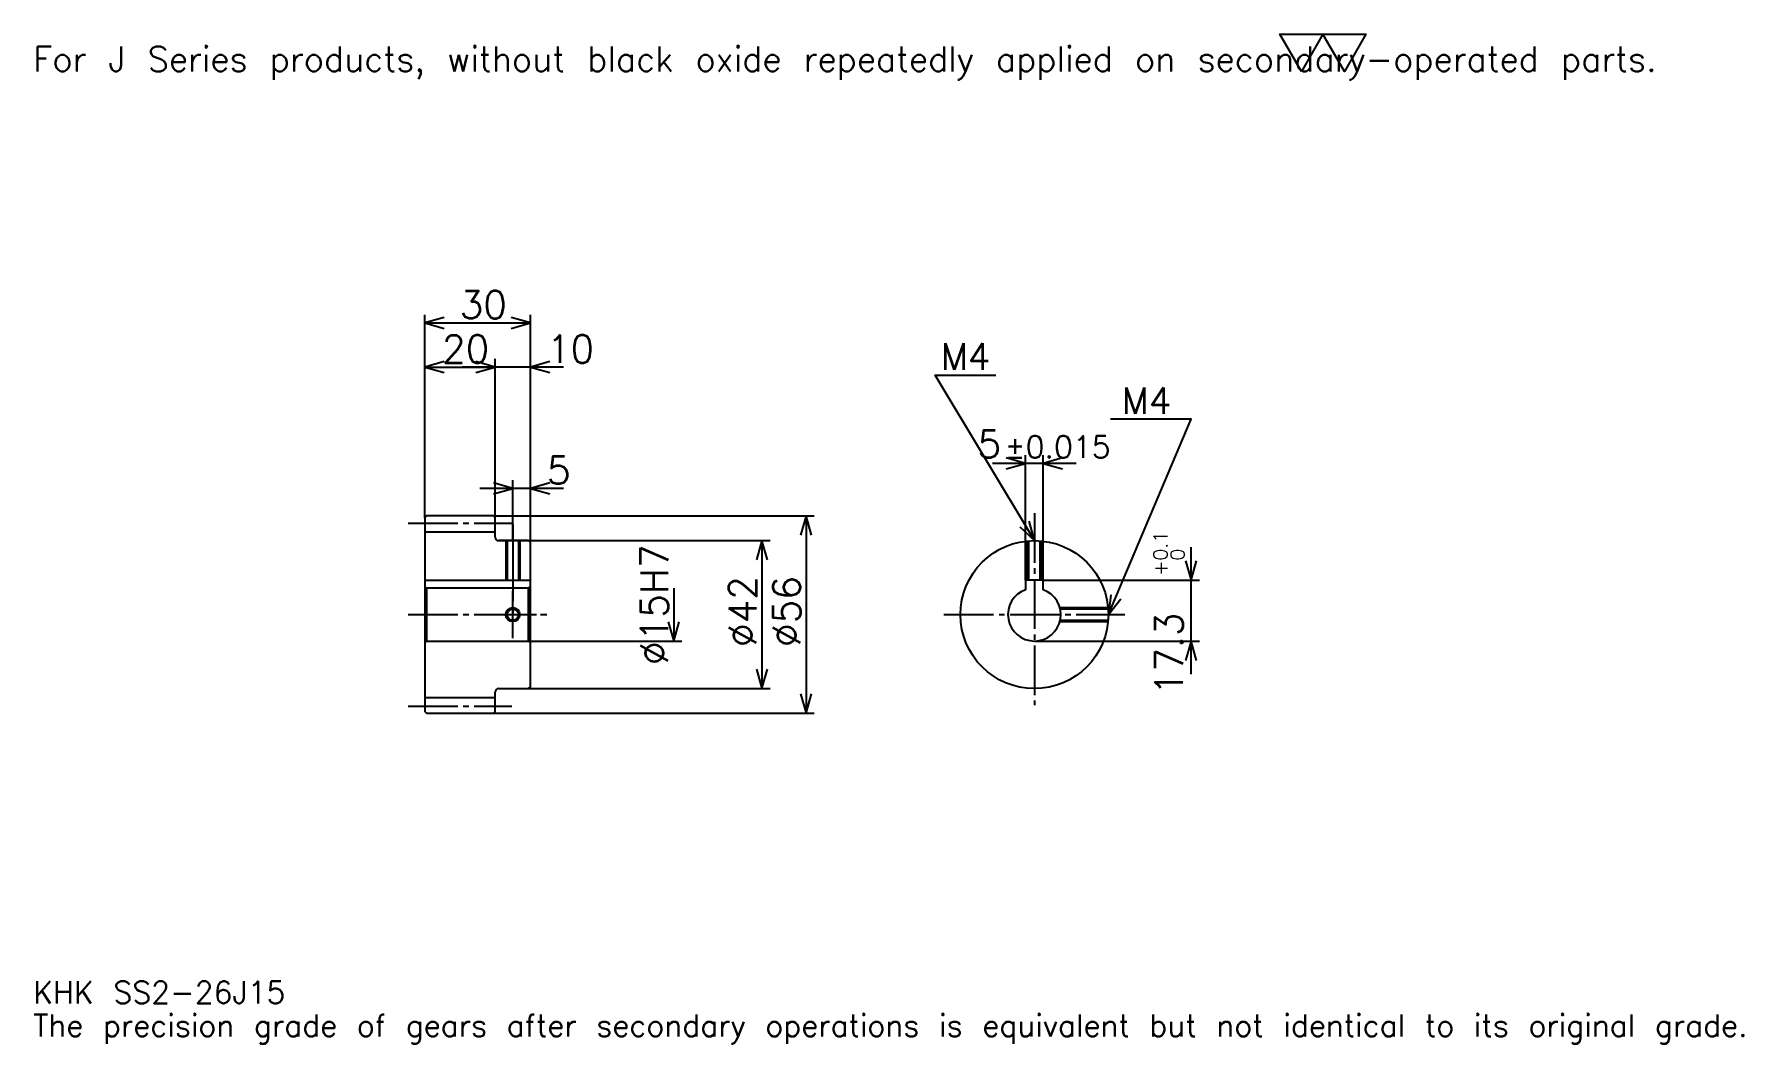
# Model space of a CAD drawing. Extents: x 16 to 501, y 6 to 292.
import ezdxf

# ---------------------------------------------------------------- set-up
doc = ezdxf.new("R2010")
doc.units = 0
doc.linetypes.add('DASHDOT', pattern=[18.782608, 14.086957, -1.565217, 1.565217, -1.565217])
doc.layers.get('0').update_dxf_attribs({"linetype": 'CONTINUOUS'})
doc.layers.add('DASHDOT', color=6, linetype='DASHDOT')
doc.styles.add('KANJI', font='TXT', dxfattribs={"bigfont": 'BIGFONT'})

msp = doc.modelspace()

# ---------------------------------------------------------------- linework, layer by layer
at = {"color": 5}
for p, q in [((126.782608, 155.565216), (126.782608, 212.695648)), ((126.782608, 210.347809), (156.782608, 210.347809)), ((156.782608, 155.565216), (156.782608, 212.695648)), ((146.782608, 155.565216), (146.782608, 200.173889)), ((126.782608, 197.82608), (146.782608, 197.82608)), ((166.17392, 197.82608), (137.391296, 197.82608)), ((311.760864, 170.478256), (287.978271, 170.478256)), ((297.369568, 137.365204), (297.369568, 172.82608)), ((302.369568, 137.365204), (302.369568, 172.82608)), ((151.782608, 155.565216), (151.782608, 165.73912)), ((166.17392, 163.391296), (142.391296, 163.391296)), ((126.782608, 155.065216), (126.782608, 155.565216)), ((146.282608, 155.565216), (156.782608, 155.565216)), ((146.782608, 155.065216), (146.782608, 155.565216)), ((151.782608, 148.565216), (151.782608, 155.565216)), ((151.782608, 148.565216), (151.782608, 155.565216)), ((156.782608, 155.565216), (237.391296, 155.565216)), ((156.782608, 148.065216), (156.782608, 155.565216)), ((235.043488, 155.565216), (235.043488, 99.565208)), ((147.782608, 148.565216), (156.782608, 148.565216)), ((156.782608, 148.565216), (224.869568, 148.565216)), ((222.521729, 148.565216), (222.521729, 106.565208)), ((344.347839, 110.673904), (344.347839, 146.756516)), ((302.369568, 137.365204), (346.695648, 137.365204)), ((197.478256, 135.065216), (197.478256, 120.065208)), ((156.782608, 120.065208), (199.82608, 120.065208)), ((299.869568, 120.065208), (346.695648, 120.065208)), ((147.782608, 106.565208), (156.782608, 106.565208)), ((156.782608, 106.565208), (224.869568, 106.565208)), ((146.282608, 99.565208), (156.782608, 99.565208)), ((156.782608, 99.565208), (237.391296, 99.565208))]:
    msp.add_line(p, q, dxfattribs=at)
at = {"color": 4}
for p, q in [((126.782608, 151.065216), (146.782608, 151.065216)), ((126.782608, 137.365204), (156.782608, 137.365204)), ((127.282608, 135.065216), (127.282608, 120.065208)), ((156.282608, 135.065216), (156.782608, 135.565216)), ((156.282608, 120.065208), (156.782608, 119.565208)), ((126.782608, 104.065208), (146.782608, 104.065208))]:
    msp.add_line(p, q, dxfattribs=at)
at = {"color": 7}
msp.add_lwpolyline([(375.652161, 281.739136), (369.547821, 292.320007), (393.96521, 292.320007), (387.86087, 281.739136), (381.7565, 292.320007), (375.652161, 281.739136)], dxfattribs=at)
at = {"color": 5}
for points in [[(132.260864, 211.913025), (126.782608, 210.347809), (132.260864, 208.782593)], [(151.304352, 208.782593), (156.782608, 210.347809), (151.304352, 211.913025)], [(132.260864, 199.391296), (126.782608, 197.82608), (132.260864, 196.260864)], [(141.304352, 196.260864), (146.782608, 197.82608), (141.304352, 199.391296)], [(141.304352, 196.260864), (146.782608, 197.82608), (141.304352, 199.391296)], [(162.260864, 199.391296), (156.782608, 197.82608), (162.260864, 196.260864)], [(299.869568, 148.565216), (271.695648, 195.521729), (288.913025, 195.521729)], [(320.869568, 127.565208), (344.347839, 183), (321.495667, 183)], [(291.891296, 168.91304), (297.369568, 170.478256), (291.891296, 172.043472)], [(307.847839, 172.043472), (302.369568, 170.478256), (307.847839, 168.91304)], [(146.304352, 161.82608), (151.782608, 163.391296), (146.304352, 164.956512)], [(162.260864, 164.956512), (156.782608, 163.391296), (162.260864, 161.82608)], [(236.608704, 150.086945), (235.043488, 155.565216), (233.478271, 150.086945)], [(295.708862, 152.457474), (299.869568, 148.565216), (298.393188, 154.068085)], [(224.086945, 143.086945), (222.521729, 148.565216), (220.956512, 143.086945)], [(342.782593, 142.843475), (344.347839, 137.365204), (345.913025, 142.843475)], [(321.564758, 133.220108), (320.869568, 127.565208), (324.447327, 131.999268)], [(195.91304, 125.543472), (197.478256, 120.065208), (199.043472, 125.543472)], [(345.913025, 114.586945), (344.347839, 120.065208), (342.782593, 114.586945)], [(220.956512, 112.043472), (222.521729, 106.565208), (224.086945, 112.043472)], [(233.478271, 105.043472), (235.043488, 99.565208), (236.608704, 105.043472)]]:
    msp.add_lwpolyline(points, dxfattribs=at)
at = {"color": 4}
for points in [[(146.782608, 149.565216), (146.782608, 155.065216), (146.282608, 155.565216), (127.282608, 155.565216), (126.782608, 155.065216), (126.782608, 119.565208)], [(147.782608, 106.565208), (156.282608, 106.565208), (156.782608, 107.065208), (156.782608, 148.065216), (156.282608, 148.565216), (147.782608, 148.565216)], [(149.782608, 148.565216), (149.782608, 137.365204)], [(150.162613, 148.565216), (150.162613, 137.365204)], [(153.402603, 148.565216), (153.402603, 137.365204)], [(153.782608, 148.565216), (153.782608, 137.365204)], [(297.869568, 137.365204), (297.869568, 148.469757)], [(298.249573, 137.365204), (298.249573, 148.502625)], [(301.489563, 137.365204), (301.489563, 148.502625)], [(301.869568, 137.365204), (301.869568, 148.469757)], [(302.369568, 134.636276), (302.369568, 137.365204), (297.369568, 137.365204), (297.369568, 134.636276)], [(126.782608, 119.565208), (127.282608, 120.065208), (156.282608, 120.065208), (156.282608, 135.065216), (127.282608, 135.065216), (126.782608, 135.565216)], [(307.097961, 129.565216), (320.774109, 129.565216)], [(307.192505, 129.185211), (320.807007, 129.185211)], [(307.097961, 125.565208), (320.774109, 125.565208)], [(307.192505, 125.945206), (320.807007, 125.945206)], [(126.782608, 119.565208), (126.782608, 100.065208), (127.282608, 99.565208), (146.282608, 99.565208), (146.782608, 100.065208), (146.782608, 105.565208)]]:
    msp.add_lwpolyline(points, dxfattribs=at)
for centre, radius in [((299.869568, 127.565208), 21), ((151.782608, 127.565208), 1.62)]:
    msp.add_circle(centre, radius, dxfattribs=at)
at = {"color": 7}
msp.add_circle((151.782608, 127.565208), 2, dxfattribs=at)
at = {"color": 4}
for centre, radius, start, end in [((147.782608, 149.565216), 1, 180, 270), ((299.869568, 127.565208), 7.5, 109.47122094, 70.52877906), ((147.782608, 105.565208), 1, 90, 180)]:
    msp.add_arc(centre, radius, start, end, dxfattribs=at)
at = {"layer": 'DASHDOT', "color": 7}
for p, q in [((299.869568, 156.391296), (299.869568, 101.869553)), ((122.08696, 153.565216), (151.478256, 153.565216)), ((151.782608, 148.565216), (151.782608, 127.565208)), ((122.08696, 127.565208), (161.478256, 127.565208)), ((274.17392, 127.565208), (325.565216, 127.565208)), ((122.08696, 101.565208), (151.478256, 101.565208))]:
    msp.add_line(p, q, dxfattribs=at)
for points in [[(151.782608, 153.260864), (151.782608, 132.669556)], [(151.782608, 120.869553), (151.782608, 134.260864)], [(145.08696, 127.565208), (158.478256, 127.565208)]]:
    msp.add_lwpolyline(points, dxfattribs=at)

# ---------------------------------------------------------------- texts
at = {"color": 7, "style": 'KANJI'}
for s, height, p in [('For J Series products, without black oxide repeatedly applied on secondary-operated parts.', 7.043478, (15.652174, 281.739136)), ('30', 7.826087, (136.695648, 211.599991)), ('20', 7.826087, (131.695648, 199.078247)), ('10', 7.826087, (161.478256, 199.078247)), ('M4', 7.513044, (273.260864, 197.086945)), ('M4', 7.513044, (324.626099, 184.565216)), ('5', 7.826087, (283.714966, 172.043472)), ('%%p0.015', 6.26087, (291.461853, 172.043472)), ('5', 7.826087, (161.478256, 164.643463)), ('KHK SS2-26J15', 6.26087, (15.652174, 17.217392)), ('The precision grade of gears after secondary operations is equivalent but not identical to its original grade.', 6.26087, (15.652174, 7.826087))]:
    msp.add_text(s, height=height, dxfattribs=at).set_placement(p)
for s, height, p in [('%%c15H7', 7.826087, (195.91304, 113.2826)), ('0.1', 3.913043, (337.617371, 142.927246)), ('0', 3.913043, (342.469543, 142.927246)), ('+', 3.913043, (337.617371, 138.544632)), ('%%c42', 7.826087, (220.956512, 118.369553)), ('%%c56', 7.826087, (233.478271, 118.369553)), ('17.3', 7.826087, (342, 104.670227))]:
    msp.add_text(s, height=height, rotation=90, dxfattribs=at).set_placement(p)

doc.saveas('drawing.dxf')
